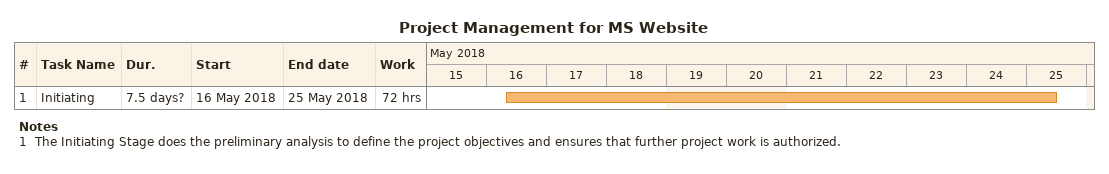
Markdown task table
Project Management for MS Website

| ID | Task | Duration | Start | Finish | Work (h) |
|---|---|---|---|---|---|
| 1 | Initiating | 7.5d? | 2018-05-16 | 2018-05-25 | 72 |

Notes
- 1: The Initiating Stage does the preliminary analysis to define the project objectives and ensures that further project work is authorized.
